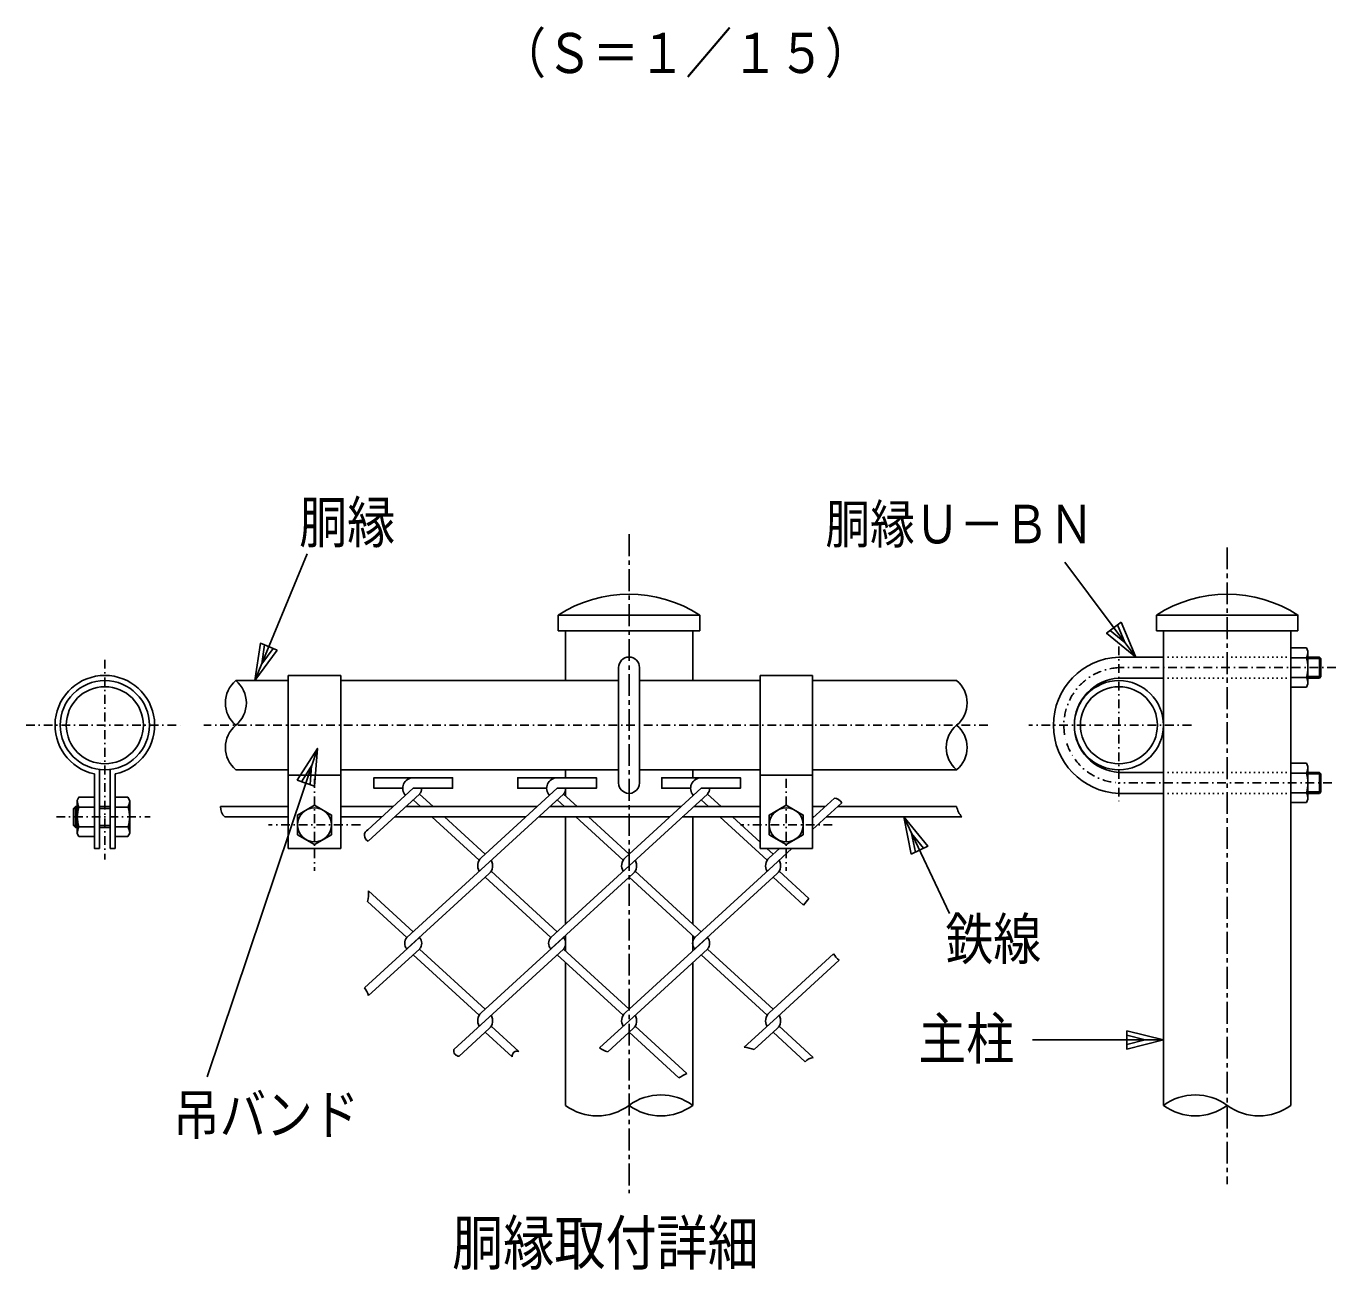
# Model space of a CAD drawing. Units: millimetres, scale not verified. Extents: x -4425 to 4425, y -3150 to 3150.
# Drawn here: x -2421 to -922, y -1457 to -34 of the extents above; entities that cross this region are included whole.
import ezdxf
from ezdxf.enums import TextEntityAlignment as Align

# ---------------------------------------------------------------- set-up
doc = ezdxf.new("R2010")
doc.units = ezdxf.units.MM
doc.header["$LTSCALE"] = 20
for name, pattern in [('USER1', [2, 1.25, -0.25, 0.25, -0.25]), ('USER2', [0.26, 0.01, -0.25]), ('USER3', [1.01, 0.5, -0.25, 0.01, -0.25])]:
    doc.linetypes.add(name, pattern=pattern)
doc.layers.add('0-0_1', color=7, linetype='Continuous', lineweight=25)
doc.styles.add('ＭＳ ゴシック', font='')
doc.styles.get('ＭＳ ゴシック').set_extended_font_data('MS Gothic')

msp = doc.modelspace()

# ---------------------------------------------------------------- linework, layer by layer
at = {"layer": '0-0_1', "color": 4, "linetype": 'USER1'}
for p, q in [((-1731.42, -615.31), (-1731.42, -1369.43)), ((-1046.82, -630.35), (-1046.82, -1359.02))]:
    msp.add_line(p, q, dxfattribs=at)
at = {"layer": '0-0_1', "color": 4}
for p, q in [((-2159.8, -782.82), (-2099.68, -637.84)), ((-1151.24, -755.82), (-1232.71, -647.19)), ((-954.42, -757.62), (-939.42, -757.62)), ((-954.42, -778.02), (-939.42, -778.02)), ((-2088.04, -860.3), (-2214.11, -1236.06)), ((-954.42, -889.62), (-939.42, -889.62)), ((-954.42, -910.02), (-939.42, -910.02)), ((-2367.42, -929.22), (-2362.92, -929.22)), ((-2337.42, -929.22), (-2325.42, -929.22)), ((-1416.96, -938.82), (-1364.59, -1049.11)), ((-2362.92, -948.42), (-2367.42, -948.42)), ((-2325.42, -948.42), (-2337.42, -948.42)), ((-1119.72, -1193.82), (-1269.72, -1193.82))]:
    msp.add_line(p, q, dxfattribs=at)
at = {"layer": '0-0_1'}
for p, q in [((-1812.42, -707.82), (-1650.43, -707.82)), ((-1812.42, -707.82), (-1812.42, -725.82)), ((-1650.43, -707.82), (-1650.43, -725.82)), ((-1127.82, -707.82), (-1127.82, -725.82)), ((-1812.42, -725.82), (-1650.43, -725.82)), ((-1804.32, -725.82), (-1804.32, -782.82)), ((-1658.52, -725.82), (-1658.52, -782.82)), ((-1127.82, -725.82), (-965.82, -725.82)), ((-1119.72, -725.82), (-1119.72, -1268.82)), ((-973.92, -725.82), (-973.92, -1268.82)), ((-956.16, -745.32), (-973.92, -745.32)), ((-973.92, -745.32), (-973.92, -790.32)), ((-954.42, -749.07), (-956.16, -745.32)), ((-1119.72, -755.82), (-1170.72, -755.82)), ((-973.92, -756.58), (-956.16, -756.58)), ((-954.42, -755.82), (-941.23, -755.82)), ((-941.23, -755.82), (-941.23, -779.82)), ((-941.23, -755.82), (-939.42, -757.62)), ((-939.42, -757.62), (-939.42, -778.02)), ((-2121.42, -776.82), (-2121.42, -974.82)), ((-2121.42, -776.82), (-2061.42, -776.82)), ((-2061.42, -776.82), (-2061.42, -974.82)), ((-1743.42, -767.82), (-1743.42, -899.82)), ((-1719.42, -767.82), (-1719.42, -899.82)), ((-1581.42, -776.82), (-1581.42, -974.82)), ((-1581.42, -776.82), (-1521.42, -776.82)), ((-1521.42, -776.82), (-1521.42, -974.82)), ((-973.92, -779.06), (-956.16, -779.06)), ((-939.42, -778.02), (-941.23, -779.82)), ((-2121.42, -782.82), (-2181.42, -782.82)), ((-1743.42, -782.82), (-2061.42, -782.82)), ((-1581.42, -782.82), (-1719.42, -782.82)), ((-1356.42, -782.82), (-1521.42, -782.82)), ((-1119.72, -779.82), (-1170.72, -779.82)), ((-954.42, -779.82), (-941.23, -779.82)), ((-956.16, -877.32), (-973.92, -877.32)), ((-973.92, -877.32), (-973.92, -922.32)), ((-954.42, -881.07), (-956.16, -877.32)), ((-2337.42, -884.47), (-2337.42, -974.82)), ((-2325.42, -884.47), (-2325.42, -974.82)), ((-2319.42, -889.54), (-2319.42, -974.82)), ((-2121.42, -884.82), (-2181.42, -884.82)), ((-2121.42, -890.82), (-2061.42, -890.82)), ((-1743.42, -884.82), (-2061.42, -884.82)), ((-1804.32, -884.82), (-1804.32, -893.94)), ((-1581.42, -884.82), (-1719.42, -884.82)), ((-1658.52, -884.82), (-1658.52, -893.94)), ((-1581.42, -890.82), (-1521.42, -890.82)), ((-1356.42, -884.82), (-1521.42, -884.82)), ((-1119.72, -887.82), (-1170.72, -887.82)), ((-973.92, -888.58), (-956.16, -888.58)), ((-954.42, -887.82), (-941.23, -887.82)), ((-941.23, -887.82), (-941.23, -911.82)), ((-941.23, -887.82), (-939.42, -889.62)), ((-939.42, -889.62), (-939.42, -910.02)), ((-2030.45, -953.57), (-1978.47, -905.94)), ((-2030.13, -966.45), (-1971.28, -912.53)), ((-1955.68, -926.82), (-1971.28, -912.53)), ((-1900.7, -985.66), (-1813.7, -905.94)), ((-1896.09, -994.61), (-1806.51, -912.53)), ((-1790.91, -926.82), (-1806.51, -912.53)), ((-1804.32, -905.94), (-1804.32, -914.53)), ((-1735.93, -985.66), (-1648.93, -905.94)), ((-1731.32, -994.61), (-1641.74, -912.53)), ((-1658.52, -913.15), (-1658.52, -914.73)), ((-1626.14, -926.82), (-1641.74, -912.53)), ((-1119.72, -911.82), (-1170.72, -911.82)), ((-973.92, -911.06), (-956.16, -911.06)), ((-954.42, -911.82), (-941.23, -911.82)), ((-941.23, -911.82), (-939.42, -910.02)), ((-2367.42, -929.22), (-2367.42, -948.42)), ((-2362.92, -926.82), (-2365.02, -926.82)), ((-2343.42, -927.58), (-2361.19, -927.58)), ((-2343.42, -961.32), (-2343.42, -916.32)), ((-2325.42, -926.82), (-2337.42, -926.82)), ((-2325.42, -926.82), (-2325.42, -950.82)), ((-2319.42, -927.57), (-2304.73, -927.57)), ((-2302.92, -920.31), (-2302.92, -957.33)), ((-2121.42, -926.82), (-2198.97, -926.82)), ((-2001.27, -926.82), (-2061.42, -926.82)), ((-1836.49, -926.82), (-1986.88, -926.82)), ((-1970.07, -926.82), (-1978.47, -919.12)), ((-1671.72, -926.82), (-1822.11, -926.82)), ((-1805.3, -926.82), (-1813.7, -919.12)), ((-1640.53, -926.82), (-1657.34, -926.82)), ((-1640.53, -926.82), (-1648.93, -919.12)), ((-1581.42, -926.82), (-1640.31, -926.82)), ((-1521.42, -940.08), (-1496.42, -917.17)), ((-1521.42, -953.27), (-1488.04, -922.68)), ((-1506.95, -926.82), (-1521.42, -926.82)), ((-1356.57, -926.82), (-1492.56, -926.82)), ((-2121.42, -938.82), (-2194.17, -938.82)), ((-2014.36, -938.82), (-2061.42, -938.82)), ((-1849.59, -938.82), (-1999.97, -938.82)), ((-1902.91, -988.36), (-1956.98, -938.82)), ((-1896.09, -981.43), (-1942.59, -938.82)), ((-1684.82, -938.82), (-1835.2, -938.82)), ((-1804.32, -938.82), (-1804.32, -1061.51)), ((-1738.14, -988.36), (-1792.2, -938.82)), ((-1731.32, -981.43), (-1777.82, -938.82)), ((-1627.43, -938.82), (-1670.43, -938.82)), ((-1658.52, -938.82), (-1658.52, -1061.32)), ((-1581.42, -938.82), (-1627.45, -938.82)), ((-1573.37, -988.36), (-1627.43, -938.82)), ((-1581.42, -967.8), (-1613.05, -938.82)), ((-1520.05, -938.82), (-1521.42, -938.82)), ((-1350.57, -938.82), (-1505.66, -938.82)), ((-2362.92, -957.57), (-2361.19, -961.32)), ((-2343.42, -950.06), (-2361.19, -950.06)), ((-2337.42, -950.82), (-2325.42, -950.82)), ((-2304.73, -950.07), (-2319.42, -950.07)), ((-2302.92, -957.33), (-2305.23, -961.32)), ((-2361.19, -961.32), (-2343.42, -961.32)), ((-2305.23, -961.32), (-2319.42, -961.32)), ((-2319.42, -974.82), (-2325.42, -974.82)), ((-2121.42, -974.82), (-2061.42, -974.82)), ((-1581.42, -974.82), (-1521.42, -974.82)), ((-1566.55, -981.43), (-1573.76, -974.82)), ((-1571.16, -985.66), (-1559.34, -974.82)), ((-1566.55, -994.61), (-1544.95, -974.82)), ((-1896.09, -994.61), (-1985.67, -1076.7)), ((-1891.48, -1003.57), (-1985.64, -1089.86)), ((-1889.27, -1000.87), (-1813.7, -1070.11)), ((-1731.32, -994.61), (-1820.9, -1076.7)), ((-1726.71, -1003.57), (-1820.87, -1089.86)), ((-1724.5, -1000.87), (-1648.93, -1070.11)), ((-1566.55, -994.61), (-1656.13, -1076.7)), ((-1561.94, -1003.57), (-1656.1, -1089.86)), ((-1559.73, -1000.87), (-1525.52, -1032.21)), ((-1896.09, -1007.8), (-1820.9, -1076.7)), ((-1731.32, -1007.8), (-1656.13, -1076.7)), ((-1566.55, -1007.8), (-1531.77, -1039.66)), ((-2029.67, -1023.19), (-1978.47, -1070.11)), ((-2030.65, -1035.48), (-1985.67, -1076.7)), ((-2034.29, -1134.43), (-1971.31, -1076.72)), ((-1900.7, -1163.01), (-1806.54, -1076.72)), ((-1804.32, -1074.7), (-1804.32, -1091.88)), ((-1735.93, -1163.01), (-1641.77, -1076.72)), ((-1658.52, -1074.5), (-1658.52, -1092.08)), ((-2029.44, -1143.18), (-1971.28, -1089.88)), ((-1896.09, -1158.78), (-1971.28, -1089.88)), ((-1896.09, -1171.97), (-1806.51, -1089.88)), ((-1731.32, -1158.78), (-1806.51, -1089.88)), ((-1731.32, -1171.97), (-1641.74, -1089.88)), ((-1566.55, -1158.78), (-1641.74, -1089.88)), ((-1902.91, -1165.72), (-1978.47, -1096.47)), ((-1738.14, -1165.72), (-1813.7, -1096.47)), ((-1804.32, -1105.07), (-1804.32, -1268.82)), ((-1658.52, -1105.26), (-1658.52, -1268.82)), ((-1573.37, -1165.72), (-1648.93, -1096.47)), ((-1571.16, -1163.01), (-1497.23, -1095.26)), ((-1566.55, -1171.97), (-1490.74, -1102.5)), ((-1896.09, -1171.97), (-1931.96, -1204.84)), ((-1891.48, -1180.92), (-1925.99, -1212.55)), ((-1889.27, -1178.22), (-1857.57, -1207.26)), ((-1731.32, -1171.97), (-1765.08, -1202.91)), ((-1726.71, -1180.92), (-1755.87, -1207.65)), ((-1724.5, -1178.22), (-1665.44, -1232.33)), ((-1566.55, -1171.97), (-1599.47, -1202.13)), ((-1561.94, -1180.92), (-1588.27, -1205.05)), ((-1559.73, -1178.22), (-1520.73, -1213.95)), ((-1896.09, -1185.15), (-1865.28, -1213.38)), ((-1731.32, -1185.15), (-1674.52, -1237.2)), ((-1566.55, -1185.15), (-1529.68, -1218.94))]:
    msp.add_line(p, q, dxfattribs=at)
at = {"layer": '0-0_1', "color": 4, "linetype": 'USER3'}
for p, q in [((-1170.72, -743.82), (-1170.72, -923.82)), ((-2331.42, -758.82), (-2331.42, -987.29)), ((-922.46, -767.82), (-1170.72, -767.82)), ((-2421.42, -833.82), (-2241.42, -833.82)), ((-1320.72, -833.82), (-2218.21, -833.82)), ((-1087.77, -833.82), (-1273.77, -833.82)), ((-2091.42, -895.32), (-2091.42, -1000.32)), ((-1551.42, -895.32), (-1551.42, -1000.32)), ((-927.03, -899.82), (-1170.72, -899.82)), ((-2386.74, -938.82), (-2279.34, -938.82)), ((-2038.92, -947.82), (-2143.92, -947.82)), ((-1498.92, -947.82), (-1603.92, -947.82))]:
    msp.add_line(p, q, dxfattribs=at)
at = {"layer": '0-0_1', "linetype": 'USER2'}
for p, q in [((-973.92, -755.82), (-1119.72, -755.82)), ((-973.92, -779.82), (-1119.72, -779.82)), ((-973.92, -887.82), (-1119.72, -887.82)), ((-973.92, -911.82), (-1119.72, -911.82))]:
    msp.add_line(p, q, dxfattribs=at)
at = {"layer": '0-0_1', "color": 4}
for points in [[(-1168.04, -715.92), (-1151.24, -755.82), (-1184.84, -728.52)], [(-2134.01, -748.05), (-2159.8, -782.82), (-2153.41, -740)], [(-2111.35, -896.78), (-2088.04, -860.3), (-2091.44, -903.46)], [(-1408.43, -981.27), (-1416.96, -938.82), (-1389.46, -972.26)], [(-1161.72, -1183.32), (-1119.72, -1193.82), (-1161.72, -1204.32)]]:
    msp.add_lwpolyline(points, close=True, dxfattribs=at)
for points in [[(-1172.24, -719.07), (-1163.84, -739.02), (-1180.64, -725.37)], [(-2138.86, -746.04), (-2151.76, -763.42), (-2148.56, -742.01)], [(-2106.38, -898.45), (-2094.72, -880.21), (-2096.42, -901.79)], [(-1403.69, -979.01), (-1407.95, -957.79), (-1394.2, -974.51)], [(-1161.72, -1188.57), (-1140.72, -1193.82), (-1161.72, -1199.07)]]:
    msp.add_lwpolyline(points, dxfattribs=at)
at = {"layer": '0-0_1'}
for points in [[(-1127.82, -707.82), (-965.82, -707.82), (-965.82, -725.82)], [(-954.42, -749.07), (-954.42, -786.57), (-956.16, -790.32), (-973.92, -790.32)], [(-954.42, -881.07), (-954.42, -918.57), (-956.16, -922.32), (-973.92, -922.32)], [(-2343.42, -889.54), (-2343.42, -974.82), (-2337.42, -974.82)], [(-1978.47, -905.94), (-1933.47, -905.94), (-1933.47, -893.94), (-2023.47, -893.94), (-2023.47, -905.94), (-1990.47, -905.94)], [(-1813.7, -905.94), (-1768.7, -905.94), (-1768.7, -893.94), (-1858.7, -893.94), (-1858.7, -905.94), (-1825.7, -905.94)], [(-1648.93, -905.94), (-1603.93, -905.94), (-1603.93, -893.94), (-1693.93, -893.94), (-1693.93, -905.94), (-1660.93, -905.94)], [(-2365.02, -950.82), (-2365.02, -926.82), (-2367.42, -929.22)], [(-2362.92, -957.57), (-2362.92, -920.07), (-2361.19, -916.32), (-2343.42, -916.32)], [(-2319.42, -916.32), (-2305.23, -916.32), (-2302.92, -920.31)], [(-2367.42, -948.42), (-2365.02, -950.82), (-2362.92, -950.82)]]:
    msp.add_lwpolyline(points, dxfattribs=at)
for points in [[(-2091.42, -925.31), (-2110.92, -936.56), (-2110.92, -959.08), (-2091.42, -970.34), (-2071.92, -959.08), (-2071.92, -936.56)], [(-1551.42, -925.31), (-1570.92, -936.56), (-1570.92, -959.08), (-1551.42, -970.34), (-1531.92, -959.08), (-1531.92, -936.56)]]:
    msp.add_lwpolyline(points, close=True, dxfattribs=at)
for centre, radius in [((-2331.42, -833.82), 51), ((-2331.42, -833.82), 44.1), ((-1170.72, -833.82), 51), ((-1170.72, -833.82), 44.1), ((-2091.42, -947.82), 19.5), ((-1551.42, -947.82), 19.5)]:
    msp.add_circle(centre, radius, dxfattribs=at)
for centre, radius, start, end in [((-1731.42, -832.51), 148.69, 56.99119, 123.00881), ((-1046.82, -832.51), 148.69, 56.99119, 123.00881), ((-971.57, -749.07), 17.14, 334.02041, 0), ((-1731.42, -767.82), 12, 0, 179.99992), ((-1167.72, -833.82), 78, 92.20415, 267.79602), ((-991.77, -767.82), 37.34, 342.4809, 17.51953), ((-2331.42, -833.82), 57, 282.15329, 257.84705), ((-971.57, -786.57), 17.14, 0, 25.97959), ((-1167.72, -833.82), 54, 93.18465, 266.81534), ((-971.57, -881.07), 17.14, 334.02041, 0), ((-1978.47, -905.94), 12, 90, 222.49944), ((-1813.7, -905.94), 12, 90, 222.49944), ((-1648.93, -905.94), 12, 90, 222.49944), ((-991.77, -899.82), 37.34, 342.4809, 17.51953), ((-1978.47, -905.94), 9.72, 317.50034, 0.00134), ((-1813.7, -905.94), 9.72, 317.50034, 0.00134), ((-1731.42, -899.82), 12, 179.99992, 0), ((-1648.93, -905.94), 9.72, 317.50034, 0.00134), ((-971.57, -918.57), 17.14, 0, 25.97959), ((-2345.78, -920.07), 17.14, 179.99992, 205.98035), ((-2325.58, -938.82), 37.34, 162.48149, 197.51962), ((-2338.58, -915.31), 36, 340.09109, 352.02023), ((-2338.92, -938.82), 36, 341.79004, 18.20996), ((-2345.78, -957.57), 17.14, 154.02034, 179.99992), ((-2338.58, -962.33), 36, 7.97977, 19.9089), ((-1892.49, -994.61), 12.15, 132.49965, 210.96289), ((-1899.69, -994.61), 12.15, 312.49972, 30.96338), ((-1727.72, -994.61), 12.15, 132.49965, 210.96289), ((-1734.91, -994.61), 12.15, 312.49972, 30.96338), ((-1562.95, -994.61), 12.15, 132.49965, 210.96289), ((-1570.14, -994.61), 12.15, 312.50046, 30.96338), ((-1978.47, -1083.29), 9.72, 137.49927, 222.50073), ((-1978.47, -1083.29), 9.72, 317.50034, 42.50064), ((-1813.7, -1083.29), 9.72, 137.49927, 222.50073), ((-1813.7, -1083.29), 9.72, 317.50034, 42.50064), ((-1648.93, -1083.29), 9.72, 137.49927, 222.50073), ((-1648.93, -1083.29), 9.72, 317.50034, 42.50064), ((-1892.49, -1171.97), 12.15, 132.49965, 210.96289), ((-1899.69, -1171.97), 12.15, 312.49972, 30.96338), ((-1727.72, -1171.97), 12.15, 132.49965, 210.96289), ((-1734.91, -1171.97), 12.15, 312.49972, 30.96338), ((-1562.95, -1171.97), 12.15, 132.49965, 210.96289), ((-1570.14, -1171.97), 12.15, 312.50046, 30.96338)]:
    msp.add_arc(centre, radius, start, end, dxfattribs=at)
at = {"layer": '0-0_1', "color": 4, "linetype": 'USER3'}
msp.add_arc((-1167.72, -833.82), 66, 93.18471, 266.81549, dxfattribs=at)
at = {"layer": '0-0_1', "color": 4}
for centre, radius, start, end in [((-2160.33, -808.32), 33.09, 129.59811, 230.40164), ((-2202.52, -808.32), 33.09, 309.59845, 50.40183), ((-1377.52, -808.32), 33.09, 309.59845, 50.40183), ((-2160.33, -859.32), 33.09, 129.59836, 230.40189), ((-1335.33, -859.32), 33.09, 129.59836, 230.40189), ((-1377.52, -859.32), 33.09, 309.59845, 50.40155), ((-2181.46, -926.78), 17.51, 180.13562, 223.44576), ((-1497.25, -927.55), 10.42, 27.90629, 85.40427), ((-1325.78, -918.93), 31.78, 194.38356, 218.75253), ((-2027.06, -959.93), 7.21, 118.06312, 244.84357), ((-2061.56, -1026.84), 32.09, 344.38525, 6.53146), ((-1700.48, -891.72), 224.39, 318.75189, 321.23639), ((-1482.54, -1088.62), 16.12, 204.33786, 239.43012), ((-2053.34, -1150.7), 25.05, 17.46577, 40.48211), ((-1925.89, -1206.31), 6.25, 166.37213, 269.05716), ((-1859.63, -1212.58), 5.71, 68.83228, 188.02585), ((-1740.87, -1167.2), 43.14, 235.85553, 249.65012), ((-1611.72, -1272.08), 71.02, 70.71212, 80.06108), ((-1517.81, -1229.69), 16.02, 100.51066, 137.80038), ((-1504.22, -1544.45), 351.29, 117.31704, 118.99714), ((-1694.98, -1318.18), 61.36, 53.55527, 126.44436), ((-1083.27, -1318.18), 61.36, 53.55557, 126.44465), ((-1767.87, -1219.46), 61.36, 233.55548, 306.44443), ((-1694.98, -1219.46), 61.36, 233.55563, 306.44473), ((-1083.27, -1219.46), 61.36, 233.55534, 306.44443), ((-1010.37, -1219.46), 61.36, 233.55563, 306.44473)]:
    msp.add_arc(centre, radius, start, end, dxfattribs=at)

# ---------------------------------------------------------------- texts
at = {"layer": '0-0_1', "color": 4, "style": 'ＭＳ ゴシック', "width": 0.85}
for s, height, p in [('（Ｓ＝１／１５）', 45.89, (-1879.63, -101.29)), ('胴縁', 47.36, (-2108.94, -639.45)), ('胴縁Ｕ－ＢＮ', 44.14, (-1506.63, -638.93)), ('鉄線', 47.36, (-1369.36, -1116.25)), ('主柱', 47.36, (-1400.39, -1230.29)), ('吊バンド', 45.89, (-2253.16, -1315.91)), ('胴縁取付詳細', 50.44, (-1933.85, -1466.44))]:
    msp.add_text(s, height=height, dxfattribs=at).set_placement(p, align=Align.BOTTOM_LEFT)

doc.saveas('drawing.dxf')
